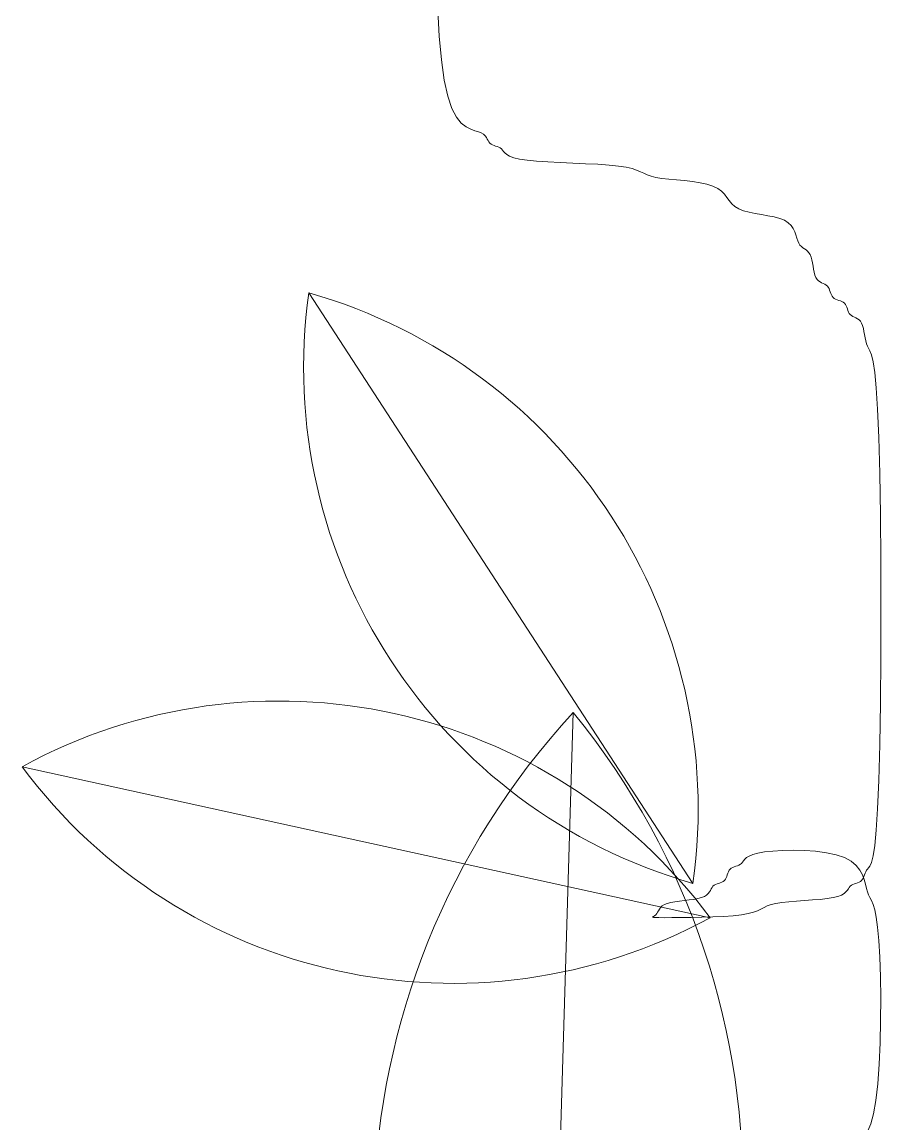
# Model space of a CAD drawing. Header units: millimetres. Extents: x 42 to 552, y 43 to 535.
# Drawn here: x 284.0311 to 284.112, y 504.5678 to 504.6715 of the extents above; entities that cross this region are included whole.
import ezdxf

# ---------------------------------------------------------------- set-up
doc = ezdxf.new("R2010")
doc.units = ezdxf.units.MM
doc.header["$LTSCALE"] = 0.75
doc.header["$MEASUREMENT"] = 0
doc.layers.add('Gramado', color=9, linetype='Continuous', lineweight=0)

# ---------------------------------------------------------------- blocks, each defined once
blk = doc.blocks.new('arbusto8vista')
for p, q in [((-0.5309027237564692, 0.4930207327481213), (-0.5306358024054703, 0.4881290578966286)), ((-0.5306358024054703, 0.4881290578966286), (-0.5302427754092776, 0.4836658509153295)), ((-0.5302427754092776, 0.4836658509153295), (-0.5297110325705887, 0.4798453457393492)), ((-0.5297110325705887, 0.4798453457393492), (-0.5290363706433823, 0.4768271676386888)), ((-0.5290363706433823, 0.4768271676386888), (-0.528248214186334, 0.4745525072230947)), ((-0.528248214186334, 0.4745525072230947), (-0.5273843947094292, 0.4729079464372177)), ((-0.5273843947094292, 0.4729079464372177), (-0.5264827437225961, 0.4717800672256942)), ((-0.5264827437225961, 0.4717800672256942), (-0.5255810927357629, 0.4710554515331751)), ((-0.5255810927357629, 0.4710554515331751), (-0.5247172732588581, 0.4706206813043252)), ((-0.5247172732588581, 0.4706206813043252), (-0.5239291168018099, 0.4703623384837812)), ((-0.5239291168018099, 0.4703623384837812), (-0.5232544548746034, 0.4701670050161937)), ((-0.5232544548746034, 0.4701670050161937), (-0.5227206101833701, 0.4699422662180552)), ((-0.5227206101833701, 0.4699422662180552), (-0.5223128702192241, 0.4696797208931116)), ((-0.5223128702192241, 0.4696797208931116), (-0.522006013669511, 0.4693919712169929)), ((-0.522006013669511, 0.4693919712169929), (-0.5217748192215481, 0.4690916193652583)), ((-0.5217748192215481, 0.4690916193652583), (-0.5215940655627094, 0.4687912675135379)), ((-0.5215940655627094, 0.4687912675135379), (-0.521438531380312, 0.4685035178374051)), ((-0.521438531380312, 0.4685035178374051), (-0.5212829953617018, 0.4682409725124757)), ((-0.5212829953617018, 0.4682409725124757), (-0.5211022361942241, 0.468016233714323)), ((-0.5211022361942241, 0.468016233714323), (-0.5208773379698926, 0.4678377029442089)), ((-0.5208773379698926, 0.4678377029442089), (-0.5206146063993913, 0.4676969790058791)), ((-0.5206146063993913, 0.4676969790058791), (-0.5203266525981292, 0.4675814600287538)), ((-0.5203266525981292, 0.4675814600287538), (-0.5200260876814866, 0.4674785441422387)), ((-0.5200260876814866, 0.4674785441422387), (-0.5197255227648441, 0.4673756294757396)), ((-0.5197255227648441, 0.4673756294757396), (-0.519437568963582, 0.4672601141586767)), ((-0.519437568963582, 0.4672601141586767), (-0.5191748373930807, 0.4671193963204416)), ((-0.5191748373930807, 0.4671193963204416), (-0.5189499391687491, 0.4669408740904402)), ((-0.5189499391687491, 0.4669408740904402), (-0.5187639255993872, 0.4667161461707963)), ((-0.5187639255993872, 0.4667161461707963), (-0.5185716087675871, 0.4664536135543784)), ((-0.5185716087675871, 0.4664536135543784), (-0.5183162409494173, 0.4661658778067874)), ((-0.5183162409494173, 0.4661658778067874), (-0.5179410744208894, 0.4658655404936098)), ((-0.5179410744208894, 0.4658655404936098), (-0.517389361458072, 0.4655652031804323)), ((-0.517389361458072, 0.4655652031804323), (-0.5166043543369767, 0.4652774674328413)), ((-0.5166043543369767, 0.4652774674328413), (-0.515529305333672, 0.4650149348164234)), ((-0.515529305333672, 0.4650149348164234), (-0.514107466724198, 0.4647902068967795)), ((-0.514107466724198, 0.4647902068967795), (-0.5123083627939593, 0.464611684666778)), ((-0.5123083627939593, 0.464611684666778), (-0.5102066058661308, 0.4644709668285429)), ((-0.5102066058661308, 0.4644709668285429), (-0.5079030802732518, 0.4643554515114658)), ((-0.5079030802732518, 0.4643554515114658), (-0.505498670347805, 0.464252536844981)), ((-0.505498670347805, 0.464252536844981), (-0.5030942604223867, 0.4641496209584659)), ((-0.5030942604223867, 0.4641496209584659), (-0.5007907348294793, 0.4640341019813405)), ((-0.5007907348294793, 0.4640341019813405), (-0.4986889779016792, 0.4638933780430108)), ((-0.4986889779016792, 0.4638933780430108), (-0.4968898739714405, 0.4637148472728967)), ((-0.4968898739714405, 0.4637148472728967), (-0.4954638318863545, 0.463490108474744)), ((-0.4954638318863545, 0.463490108474744), (-0.4943593585538508, 0.4632275631498146)), ((-0.4943593585538508, 0.4632275631498146), (-0.4934944853963259, 0.4629398134736817)), ((-0.4934944853963259, 0.4629398134736817), (-0.4927872438362613, 0.4626394616219613)), ((-0.4927872438362613, 0.4626394616219613), (-0.4921556652960817, 0.4623391097702267)), ((-0.4921556652960817, 0.4623391097702267), (-0.4915177811981835, 0.4620513600941081)), ((-0.4915177811981835, 0.4620513600941081), (-0.4907916229650482, 0.4617888147691644)), ((-0.4907916229650482, 0.4617888147691644), (-0.4898952220190722, 0.461564075971026)), ((-0.4898952220190722, 0.461564075971026), (-0.4887707800160968, 0.4613844949687689)), ((-0.4887707800160968, 0.4613844949687689), (-0.487457179545288, 0.461236419405509)), ((-0.487457179545288, 0.461236419405509), (-0.4860174734293139, 0.4611009460178366)), ((-0.4860174734293139, 0.4611009460178366), (-0.4845147144907287, 0.4609591715423704)), ((-0.4845147144907287, 0.4609591715423704), (-0.4830119555521151, 0.460792192715715)), ((-0.4830119555521151, 0.460792192715715), (-0.481572249436141, 0.4605811062744749)), ((-0.481572249436141, 0.4605811062744749), (-0.4802586489653322, 0.4603070089552403)), ((-0.4802586489653322, 0.4603070089552403), (-0.4791342069623568, 0.4599509974946301)), ((-0.4791342069623568, 0.4599509974946301), (-0.4782420094919928, 0.459501519898339)), ((-0.4782420094919928, 0.459501519898339), (-0.4775452755880565, 0.4589764292484659)), ((-0.4775452755880565, 0.4589764292484659), (-0.4769872575265879, 0.4584009298962144)), ((-0.4769872575265879, 0.4584009298962144), (-0.4765112075836271, 0.4578002261927594)), ((-0.4765112075836271, 0.4578002261927594), (-0.4760603780352426, 0.4571995224893044)), ((-0.4760603780352426, 0.4571995224893044), (-0.4755780211574461, 0.4566240231370529)), ((-0.4755780211574461, 0.4566240231370529), (-0.4750073892262776, 0.4560989324871798)), ((-0.4750073892262776, 0.4560989324871798), (-0.4742917345177773, 0.4556494548908887)), ((-0.4742917345177773, 0.4556494548908887), (-0.4733921743662393, 0.4552923932998141)), ((-0.4733921743662393, 0.4552923932998141), (-0.4723412863386898, 0.4550109450673148)), ((-0.4723412863386898, 0.4550109450673148), (-0.4711895130605512, 0.4547799061472233)), ((-0.4711895130605512, 0.4547799061472233), (-0.4699872971570471, 0.4545740724933296)), ((-0.4699872971570471, 0.4545740724933296), (-0.4687850812535714, 0.4543682400594662)), ((-0.4687850812535714, 0.4543682400594662), (-0.4676333079754045, 0.454137204799423)), ((-0.4676333079754045, 0.454137204799423), (-0.466582419947855, 0.4538557626670183)), ((-0.466582419947855, 0.4538557626670183), (-0.465682859796317, 0.4534987096160705)), ((-0.465682859796317, 0.4534987096160705), (-0.4649714086399399, 0.453049242898274)), ((-0.4649714086399399, 0.453049242898274), (-0.4644302015735207, 0.4525241649569267)), ((-0.4644302015735207, 0.4525241649569267), (-0.4640277121858389, 0.4519486795332028)), ((-0.4640277121858389, 0.4519486795332028), (-0.4637324140655039, 0.4513479903683049)), ((-0.4637324140655039, 0.4513479903683049), (-0.4635127808012669, 0.4507473012033927)), ((-0.4635127808012669, 0.4507473012033927), (-0.4633372859818223, 0.450171815779683)), ((-0.4633372859818223, 0.450171815779683), (-0.4631744031958931, 0.4496467378383358)), ((-0.4631744031958931, 0.4496467378383358), (-0.4629926060321168, 0.4491972711205392)), ((-0.4629926060321168, 0.4491972711205392), (-0.4627677241806794, 0.4488402181204236)), ((-0.4627677241806794, 0.4488402181204236), (-0.4625050117374201, 0.4485587763438588)), ((-0.4625050117374201, 0.4485587763438588), (-0.4622170788995845, 0.4483277420496563)), ((-0.4622170788995845, 0.4483277420496563), (-0.4619165358645034, 0.4481219114966564)), ((-0.4619165358645034, 0.4481219114966564), (-0.4616159928293939, 0.4479160809436422)), ((-0.4616159928293939, 0.4479160809436422), (-0.4613280599915868, 0.447685046649454)), ((-0.4613280599915868, 0.447685046649454), (-0.4610653475482991, 0.4474036048728891)), ((-0.4610653475482991, 0.4474036048728891), (-0.4608404656968617, 0.4470465518727735)), ((-0.4608404656968617, 0.4470465518727735), (-0.4606618212354476, 0.446597085154977)), ((-0.4606618212354476, 0.446597085154977), (-0.4605210073658554, 0.4460720072136297)), ((-0.4605210073658554, 0.4460720072136297), (-0.4604054138908111, 0.4454965217899058)), ((-0.4604054138908111, 0.4454965217899058), (-0.4603024306130408, 0.4448958326250079)), ((-0.4603024306130408, 0.4448958326250079), (-0.4601994473352988, 0.4442951434600957)), ((-0.4601994473352988, 0.4442951434600957), (-0.4600838538602545, 0.4437196580363718)), ((-0.4600838538602545, 0.4437196580363718), (-0.4599430399906623, 0.4431945800950245)), ((-0.4599430399906623, 0.4431945800950245), (-0.4597643955292483, 0.442745113377228)), ((-0.4597643955292483, 0.442745113377228), (-0.4595395136778109, 0.4423891105075768)), ((-0.4595395136778109, 0.4423891105075768), (-0.4592768012345232, 0.4421150196442767)), ((-0.4592768012345232, 0.4421150196442767), (-0.458988868396716, 0.4419039378289256)), ((-0.458988868396716, 0.4419039378289256), (-0.4586883253616065, 0.4417369621031497)), ((-0.4586883253616065, 0.4417369621031497), (-0.4583877823265254, 0.441595189508547)), ((-0.4583877823265254, 0.441595189508547), (-0.4580998494886899, 0.4414597170867296)), ((-0.482900609239266, 0.3287556658660122), (-0.5551789269381686, 0.4398597967792313)), ((-0.4580998494886899, 0.4414597170867296), (-0.4578371370454306, 0.4413116418793095)), ((-0.4578371370454306, 0.4413116418793095), (-0.4576122551939932, 0.4411320609278846)), ((-0.4576122551939932, 0.4411320609278846), (-0.4574336106560679, 0.4409073221297461)), ((-0.4574336106560679, 0.4409073221297461), (-0.457292796250897, 0.4406447768048025)), ((-0.457292796250897, 0.4406447768048025), (-0.457177201322196, 0.4403570271286696)), ((-0.457177201322196, 0.4403570271286696), (-0.4570742152135949, 0.4400566752769492)), ((-0.4570742152135949, 0.4400566752769492), (-0.4569712272688093, 0.4397563234252289)), ((-0.4569712272688093, 0.4397563234252289), (-0.456855626831441, 0.439468573749096)), ((-0.456855626831441, 0.439468573749096), (-0.4567148032452337, 0.4392060284241666)), ((-0.4567148032452337, 0.4392060284241666), (-0.4565361458537893, 0.4389812896260139)), ((-0.4565361458537893, 0.4389812896260139), (-0.4563112476294577, 0.4388027588050676)), ((-0.4563112476294577, 0.4388027588050676), (-0.4560485160589565, 0.438662034510898)), ((-0.4560485160589565, 0.438662034510898), (-0.4557605622576943, 0.4385465145679177)), ((-0.4557605622576943, 0.4385465145679177), (-0.4554599973410518, 0.4384435968005533)), ((-0.4554599973410518, 0.4384435968005533), (-0.4551594324244093, 0.4383406790331748)), ((-0.4551594324244093, 0.4383406790331748), (-0.4548714786231471, 0.4382251590902086)), ((-0.4548714786231471, 0.4382251590902086), (-0.4546087470526459, 0.4380844347960391)), ((-0.4546087470526459, 0.4380844347960391), (-0.4543838488283143, 0.4379059039750786)), ((-0.4543838488283143, 0.4379059039750786), (-0.4542051914368983, 0.4376811651769401)), ((-0.4542051914368983, 0.4376811651769401), (-0.4540643678506626, 0.4374186198519965)), ((-0.4540643678506626, 0.4374186198519965), (-0.4539487674133227, 0.4371308701758778)), ((-0.4539487674133227, 0.4371308701758778), (-0.4538457794685087, 0.4368305183241432)), ((-0.4538457794685087, 0.4368305183241432), (-0.4537427933599361, 0.4365301664724228)), ((-0.4537427933599361, 0.4365301664724228), (-0.4536271984312066, 0.4362424167962899)), ((-0.4536271984312066, 0.4362424167962899), (-0.4534863840260641, 0.4359798714713605)), ((-0.4534863840260641, 0.4359798714713605), (-0.4533077394881388, 0.4357551326732221)), ((-0.4533077394881388, 0.4357551326732221), (-0.4530828576367014, 0.4355755517217972)), ((-0.4530828576367014, 0.4355755517217972), (-0.4528201451934137, 0.4354274765143629)), ((-0.4528201451934137, 0.4354274765143629), (-0.4525322123556066, 0.4352920040925454)), ((-0.4525322123556066, 0.4352920040925454), (-0.4522316693204971, 0.4351502314979427)), ((-0.4522316693204971, 0.4351502314979427), (-0.4519311262853876, 0.4349832557721669)), ((-0.4519311262853876, 0.4349832557721669), (-0.4516431934475804, 0.4347721739568158)), ((-0.4516431934475804, 0.4347721739568158), (-0.4513804810043212, 0.4344980830935157)), ((-0.4513804810043212, 0.4344980830935157), (-0.4511555991528837, 0.4341420802238645)), ((-0.4511555991528837, 0.4341420802238645), (-0.45097695461493, 0.4336926135060679)), ((-0.45097695461493, 0.4336926135060679), (-0.4508361402097876, 0.4331675355647207)), ((-0.4508361402097876, 0.4331675355647207), (-0.4507205452810865, 0.4325920501409968)), ((-0.4507205452810865, 0.4325920501409968), (-0.4506175591724855, 0.4319913609760988)), ((-0.4506175591724855, 0.4319913609760988), (-0.4505145712276999, 0.4313906718111866)), ((-0.4505145712276999, 0.4313906718111866), (-0.4503989707903315, 0.430815186387477)), ((-0.4503989707903315, 0.430815186387477), (-0.4502581472041243, 0.4302901084461297)), ((-0.4502581472041243, 0.4302901084461297), (-0.4500794898126799, 0.4298406417283331)), ((-0.4500794898126799, 0.4298406417283331), (-0.4498545915883483, 0.4294541840076533)), ((-0.4498545915883483, 0.4294541840076533), (-0.449591860017847, 0.4289669091872099)), ((-0.449591860017847, 0.4289669091872099), (-0.4493039062165849, 0.428177185202486)), ((-0.4493039062165849, 0.428177185202486), (-0.4490033412999423, 0.4268833799889791)), ((-0.4490033412999423, 0.4268833799889791), (-0.4487027763832998, 0.4248838614821722)), ((-0.4487027763832998, 0.4248838614821722), (-0.4484148225820377, 0.4219769976175485)), ((-0.4484148225820377, 0.4219769976175485), (-0.4481520910115364, 0.4179611563306054)), ((-0.4481520910115364, 0.4179611563306054), (-0.4479271927872048, 0.4126347055568402)), ((-0.4479271927872048, 0.4126347055568402), (-0.4477506371718221, 0.4058926286404585)), ((-0.4477506371718221, 0.4058926286404585), (-0.4476245260179894, 0.398016370560569)), ((-0.4476245260179894, 0.398016370560569), (-0.4475488593256784, 0.3893839917050173)), ((-0.4475488593256784, 0.3893839917050173), (-0.4475236370949176, 0.3803735524616343)), ((-0.4475236370949176, 0.3803735524616343), (-0.4475488593256784, 0.3713631132182371)), ((-0.4475488593256784, 0.3713631132182371), (-0.4476245260179894, 0.3627307343626853)), ((-0.4476245260179894, 0.3627307343626853), (-0.4477506371718221, 0.3548544762827959)), ((-0.4477506371718221, 0.3548544762827959), (-0.4479271927872048, 0.3481123993664141)), ((-0.4796721637010535, 0.322303508122701), (-0.6091380630945196, 0.350708859900223)), ((-0.4479271927872048, 0.3481123993664141), (-0.4481520910115364, 0.3427869987231134)), ((-0.4481520910115364, 0.3427869987231134), (-0.4484148225820377, 0.338778508349435)), ((-0.4484148225820377, 0.338778508349435), (-0.4487027763832998, 0.3358915969636627)), ((-0.4487027763832998, 0.3358915969636627), (-0.4490033412999423, 0.3339309332840799)), ((-0.4728122016927045, 0.3335949012952142), (-0.4723245933968769, 0.3338952531469346)), ((-0.4723245933968769, 0.3338952531469346), (-0.4716352150587966, 0.3341830028230675)), ((-0.4716352150587966, 0.3341830028230675), (-0.4706936245122506, 0.3344455481479969)), ((-0.4706936245122506, 0.3344455481479969), (-0.4694493795909125, 0.3346702869461495)), ((-0.4694493795909125, 0.3346702869461495), (-0.4678751575121396, 0.3348446170927417)), ((-0.4678751575121396, 0.3348446170927417), (-0.4660361130275703, 0.334955936666347)), ((-0.4660361130275703, 0.334955936666347), (-0.4640205202724985, 0.3349916437963856)), ((-0.4640205202724985, 0.3349916437963856), (-0.4619166533821613, 0.3349391366122632)), ((-0.4619166533821613, 0.3349391366122632), (-0.4598127864918524, 0.3347858132433714)), ((-0.4598127864918524, 0.3347858132433714), (-0.4577971937367522, 0.3345190718191446)), ((-0.4577971937367522, 0.3345190718191446), (-0.4559581492522113, 0.3341263104689745)), ((-0.4559581492522113, 0.3341263104689745), (-0.4543839271734385, 0.3335949273222667)), ((-0.4490033412999423, 0.3339309332840799), (-0.4493039062165849, 0.3327011860289701)), ((-0.4756810362628983, 0.331622660814304), (-0.475418323819639, 0.3317633851084736)), ((-0.475418323819639, 0.3317633851084736), (-0.4751303909818319, 0.3318789050514397)), ((-0.4751303909818319, 0.3318789050514397), (-0.4748298479467223, 0.3319818228188183)), ((-0.4748298479467223, 0.3319818228188183), (-0.4745293049116128, 0.3320847405861826)), ((-0.4745293049116128, 0.3320847405861826), (-0.4742413720738057, 0.332200260529163)), ((-0.4742413720738057, 0.332200260529163), (-0.473978659630518, 0.3323409848233183)), ((-0.473978659630518, 0.3323409848233183), (-0.4737537777790806, 0.3325195156442788)), ((-0.4737537777790806, 0.3325195156442788), (-0.4735688279895101, 0.3327442544424173)), ((-0.4735688279895101, 0.3327442544424173), (-0.4733838768227656, 0.3330067997673609)), ((-0.4733838768227656, 0.3330067997673609), (-0.4731484821125775, 0.3332945494434938)), ((-0.4731484821125775, 0.3332945494434938), (-0.4728122016927045, 0.3335949012952142)), ((-0.4543839271734385, 0.3335949273222667), (-0.4531396821755891, 0.3329207218063175)), ((-0.4531396821755891, 0.3329207218063175), (-0.4521980910934644, 0.3321330985400408)), ((-0.4521980910934644, 0.3321330985400408), (-0.4515087113017273, 0.3312698634401841)), ((-0.449591860017847, 0.3320070239166171), (-0.4498545915883483, 0.3316531156653184)), ((-0.4493039062165849, 0.3327011860289701), (-0.449591860017847, 0.3320070239166171)), ((-0.4768033438205634, 0.3295180974896255), (-0.4766625299509712, 0.3297806428145549)), ((-0.4766625299509712, 0.3297806428145549), (-0.4765469364759269, 0.3300683924906878)), ((-0.4765469364759269, 0.3300683924906878), (-0.4764439531981566, 0.3303687443424081)), ((-0.4764439531981566, 0.3303687443424081), (-0.4763409699203862, 0.3306690961941428)), ((-0.4763409699203862, 0.3306690961941428), (-0.4762253764453703, 0.3309568458702614)), ((-0.4762253764453703, 0.3309568458702614), (-0.4760845625757781, 0.331219391195205)), ((-0.4760845625757781, 0.331219391195205), (-0.4759059181143357, 0.3314441299933435)), ((-0.4759059181143357, 0.3314441299933435), (-0.4756810362628983, 0.331622660814304)), ((-0.4515087113017273, 0.3312698634401841), (-0.451021100175069, 0.3303688224235657)), ((-0.451021100175069, 0.3303688224235657), (-0.4506848150881524, 0.3294677814069331)), ((-0.4508361402097876, 0.3297806428145549), (-0.45097695461493, 0.3295180974896255)), ((-0.4507205452810865, 0.3300683924906878), (-0.4508361402097876, 0.3297806428145549)), ((-0.4506175591724855, 0.3303687443424081), (-0.4507205452810865, 0.3300683924906878)), ((-0.4505145712276999, 0.3306690961941428), (-0.4506175591724855, 0.3303687443424081)), ((-0.4503989707903315, 0.3309568458702614), (-0.4505145712276999, 0.3306690961941428)), ((-0.4502581472041243, 0.331219391195205), (-0.4503989707903315, 0.3309568458702614)), ((-0.4500794898126799, 0.3314441299933435), (-0.4502581472041243, 0.331219391195205)), ((-0.4498545915883483, 0.3316531156653184), (-0.4500794898126799, 0.3314441299933435)), ((-0.4796259304425234, 0.3274430027839372), (-0.479470401768765, 0.3277307385315282)), ((-0.479470401768765, 0.3277307385315282), (-0.4793148749312195, 0.3279932711479461)), ((-0.4793148749312195, 0.3279932711479461), (-0.4791341286172326, 0.32821799906759)), ((-0.4791341286172326, 0.32821799906759), (-0.4789092467657952, 0.3283965212975914)), ((-0.4789092467657952, 0.3283965212975914), (-0.4786465343225359, 0.3285372391358266)), ((-0.4786465343225359, 0.3285372391358266), (-0.4783586014847003, 0.3286527544528894)), ((-0.4783586014847003, 0.3286527544528894), (-0.4780580584495908, 0.3287556691193885)), ((-0.4780580584495908, 0.3287556691193885), (-0.4777575154145097, 0.3288585850059036)), ((-0.4777575154145097, 0.3288585850059036), (-0.4774695825766742, 0.328974103983029)), ((-0.4774695825766742, 0.328974103983029), (-0.4772068701334149, 0.3291148279213587)), ((-0.4772068701334149, 0.3291148279213587), (-0.4769819882819775, 0.3292933586914728)), ((-0.4769819882819775, 0.3292933586914728), (-0.4768033438205634, 0.3295180974896255)), ((-0.4536608262360176, 0.3277307385315282), (-0.4538562872011482, 0.3274430027839372)), ((-0.4534905875016477, 0.3279932711479461), (-0.4536608262360176, 0.3277307385315282)), ((-0.4533077394881388, 0.32821799906759), (-0.4534905875016477, 0.3279932711479461)), ((-0.4530828576367014, 0.3283965212975914), (-0.4533077394881388, 0.32821799906759)), ((-0.4528201451934137, 0.3285372391358266), (-0.4530828576367014, 0.3283965212975914)), ((-0.4525322123556066, 0.3286527544528894), (-0.4528201451934137, 0.3285372391358266)), ((-0.4522316693204971, 0.3287556691193885), (-0.4525322123556066, 0.3286527544528894)), ((-0.4519311262853876, 0.3288585850059036), (-0.4522316693204971, 0.3287556691193885)), ((-0.4516431934475804, 0.328974103983029), (-0.4519311262853876, 0.3288585850059036)), ((-0.4513804810043212, 0.3291148279213587), (-0.4516431934475804, 0.328974103983029)), ((-0.4511555991528837, 0.3292933586914728), (-0.4513804810043212, 0.3291148279213587)), ((-0.45097695461493, 0.3295180974896255), (-0.4511555991528837, 0.3292933586914728)), ((-0.4506848150881524, 0.3294677814069331), (-0.4504494134156687, 0.3286045463070906)), ((-0.4504494134156687, 0.3286045463070906), (-0.4502644525322808, 0.3278169230407997)), ((-0.4502644525322808, 0.3278169230407997), (-0.4500794898126799, 0.3271427175248647)), ((-0.4854163873590949, 0.3254267459356157), (-0.4845147144907287, 0.3255296618221308)), ((-0.4845147144907287, 0.3255296618221308), (-0.4836130416223341, 0.3256325764886299)), ((-0.4836130416223341, 0.3256325764886299), (-0.4827492011819743, 0.3257480918056928)), ((-0.4827492011819743, 0.3257480918056928), (-0.4819610255977125, 0.3258888096439279)), ((-0.4819610255977125, 0.3258888096439279), (-0.4812863472976119, 0.3260673318739293)), ((-0.4812863472976119, 0.3260673318739293), (-0.4807524897528594, 0.3262920597935732)), ((-0.4807524897528594, 0.3262920597935732), (-0.4803447406076486, 0.3265545924099911)), ((-0.4803447406076486, 0.3265545924099911), (-0.4800378785492967, 0.3268423281575821)), ((-0.4800378785492967, 0.3268423281575821), (-0.4798066822651492, 0.3271426654707597)), ((-0.4798066822651492, 0.3271426654707597), (-0.4796259304425234, 0.3274430027839372)), ((-0.4619165358645034, 0.3255296618221308), (-0.4634192948030886, 0.3254267459356157)), ((-0.4604137769259182, 0.3256325764886299), (-0.4619165358645034, 0.3255296618221308)), ((-0.4589740708099157, 0.3257480918056928), (-0.4604137769259182, 0.3256325764886299)), ((-0.4576604703391354, 0.3258888096439279), (-0.4589740708099157, 0.3257480918056928)), ((-0.4565360283361315, 0.3260673318739293), (-0.4576604703391354, 0.3258888096439279)), ((-0.4556469835681014, 0.3262920597935732), (-0.4565360283361315, 0.3260673318739293)), ((-0.4549723185805306, 0.3265545924099911), (-0.4556469835681014, 0.3262920597935732)), ((-0.4544742018634622, 0.3268423281575821), (-0.4549723185805306, 0.3265545924099911)), ((-0.4541148019069965, 0.3271426654707597), (-0.4544742018634622, 0.3268423281575821)), ((-0.4538562872011482, 0.3274430027839372), (-0.4541148019069965, 0.3271426654707597)), ((-0.4500794898126799, 0.3271427175248647), (-0.4498545915883483, 0.3265955818619943)), ((-0.4498545915883483, 0.3265955818619943), (-0.449591860017847, 0.3260925528987002)), ((-0.449591860017847, 0.3260925528987002), (-0.4493039062165849, 0.3255265136674268)), ((-0.4493039062165849, 0.3255265136674268), (-0.4490033412999423, 0.3247903472006328)), ((-0.489559027212664, 0.3233284850712579), (-0.4894034985389339, 0.3236162347473908)), ((-0.4894034985389339, 0.3236162347473908), (-0.4892227467162797, 0.3239165865991112)), ((-0.4892227467162797, 0.3239165865991112), (-0.4889915504321323, 0.3242169384508315)), ((-0.4889915504321323, 0.3242169384508315), (-0.4886846883737803, 0.3245046881269644)), ((-0.4886846883737803, 0.3245046881269644), (-0.4882769392285695, 0.3247672334518938)), ((-0.4882769392285695, 0.3247672334518938), (-0.4877430816838171, 0.3249919722500465)), ((-0.4877430816838171, 0.3249919722500465), (-0.4870684033837165, 0.3251705030201606)), ((-0.4870684033837165, 0.3251705030201606), (-0.4862802277994547, 0.3253112269584904)), ((-0.4862802277994547, 0.3253112269584904), (-0.4854163873590949, 0.3254267459356157)), ((-0.470764950548471, 0.3236162347473766), (-0.4715341963766377, 0.3233284850712579)), ((-0.4701218108245655, 0.3239165865991112), (-0.470764950548471, 0.3236162347473766)), ((-0.4695291137259971, 0.3242169384508315), (-0.4701218108245655, 0.3239165865991112)), ((-0.468911195773785, 0.3245046881269644), (-0.4695291137259971, 0.3242169384508315)), ((-0.4681923934890619, 0.3247672334518938), (-0.468911195773785, 0.3245046881269644)), ((-0.4672970433928754, 0.3249919722500465), (-0.4681923934890619, 0.3247672334518938)), ((-0.4661726013898715, 0.3251705030201606), (-0.4672970433928754, 0.3249919722500465)), ((-0.4648590009190627, 0.3253112269584904), (-0.4661726013898715, 0.3251705030201606)), ((-0.4634192948030886, 0.3254267459356157), (-0.4648590009190627, 0.3253112269584904)), ((-0.4490033412999423, 0.3247903472006328), (-0.4487027763832998, 0.3237769365307628)), ((-0.4487027763832998, 0.3237769365307628), (-0.4484148225820377, 0.3223791646902612)), ((-0.4905005751437841, 0.322370719725896), (-0.4904722106923884, 0.3224347807851728)), ((-0.4903523913246488, 0.3223318630178085), (-0.4905005751437841, 0.322370719725896)), ((-0.4904722106923884, 0.3224347807851728), (-0.4903240452354112, 0.3225303472834469)), ((-0.4899709119700901, 0.3223119095731022), (-0.4903523913246488, 0.3223318630178085)), ((-0.4903240452354112, 0.3225303472834469), (-0.4901128260376879, 0.3226637203085261)), ((-0.4901128260376879, 0.3226637203085261), (-0.4898953003641964, 0.3228412009481758)), ((-0.4892993898152156, 0.3223045583040118), (-0.4899709119700901, 0.3223119095731022)), ((-0.4898953003641964, 0.3228412009481758), (-0.4897145540502095, 0.3230659397463143)), ((-0.4897145540502095, 0.3230659397463143), (-0.489559027212664, 0.3233284850712579)), ((-0.4882810775950759, 0.3223035081227152), (-0.4892993898152156, 0.3223045583040118)), ((-0.486884449127956, 0.3223045583040118), (-0.4882810775950759, 0.3223035081227152)), ((-0.4851788625645668, 0.3223119095731022), (-0.486884449127956, 0.3223045583040118)), ((-0.4832588971388532, 0.3223318630178085), (-0.4851788625645668, 0.3223119095731022)), ((-0.481219132084675, 0.322370719725896), (-0.4832588971388532, 0.3223318630178085)), ((-0.479154146635949, 0.3224347807851728), (-0.481219132084675, 0.322370719725896)), ((-0.4771585200265633, 0.3225303472834469), (-0.479154146635949, 0.3224347807851728)), ((-0.4753268314904346, 0.3226637203085261), (-0.4771585200265633, 0.3225303472834469)), ((-0.4737536602614227, 0.3228412009481758), (-0.4753268314904346, 0.3226637203085261)), ((-0.4725052117879613, 0.3230659397463143), (-0.4737536602614227, 0.3228412009481758)), ((-0.4715341963766377, 0.3233284850712579), (-0.4725052117879613, 0.3230659397463143)), ((-0.4484148225820377, 0.3223791646902612), (-0.4481520910115364, 0.3204899147115867)), ((-0.4481520910115364, 0.3204899147115867), (-0.4479271927872048, 0.3180020696271697)), ((-0.4479271927872048, 0.3180020696271697), (-0.4477516880216115, 0.3148557699671244)), ((-0.4477516880216115, 0.3148557699671244), (-0.447632932816191, 0.3111801862521162)), ((-0.447632932816191, 0.3111801862521162), (-0.4475772322695661, 0.3071517465004661)), ((-0.4475772322695661, 0.3071517465004661), (-0.4475908914803881, 0.302946878730495)), ((-0.4475908914803881, 0.302946878730495), (-0.4476802155473365, 0.2987420109605381)), ((-0.4476802155473365, 0.2987420109605381), (-0.4478515095689772, 0.294713571208888)), ((-0.4478515095689772, 0.294713571208888), (-0.4481110786439899, 0.2910379874938798)), ((-0.4481110786439899, 0.2910379874938798), (-0.4484652278710257, 0.2878916878338345)), ((-0.4484652278710257, 0.2878916878338345), (-0.4489150079467947, 0.2854059430611784)), ((-0.4489150079467947, 0.2854059430611784), (-0.4494404519605553, 0.283531395264859)), ((-0.4494404519605553, 0.283531395264859), (-0.450016338599653, 0.2821735293479009))]:
    blk.add_line(p, q)
for centre, start, end in [((-0.4551376696016689, 0.4258789684864439), 172.0444035257623, 254.0472825159209), ((-0.5829418665757657, 0.3427364941587996), 352.0444035257649, 74.04728251592248), ((-0.5607425940289943, 0.2620432222317817), 36.6237112759075, 118.626590266065), ((-0.5280676327664935, 0.4109691457911282), 216.6237112759052, 298.6265902660628)]:
    blk.add_arc(centre, 0.1010134482592243, start, end)
blk = doc.blocks.new('arbusto7vista')
blk.add_line((-0.4366321856655304, 0.7914119196475156), (-0.442236835807762, 0.605933018413694))
for centre, start, end in [((-0.3327553898390647, 0.6954489263735724), 137.2677700299597, 219.2706490201171), ((-0.5461136316342277, 0.7018960116876798), 317.2677700299574, 39.27064902011477)]:
    blk.add_arc(centre, 0.141418827562914, start, end)

msp = doc.modelspace()

# ---------------------------------------------------------------- block references
at = {"layer": 'Gramado', "xscale": 0.5, "yscale": 0.5, "zscale": 0.5}
for name, p in [('arbusto8vista', (284.3357124952245, 504.4260773757332)), ('arbusto7vista', (284.3013100503947, 504.2108161244648))]:
    msp.add_blockref(name, p, dxfattribs=at)

doc.saveas('drawing.dxf')
